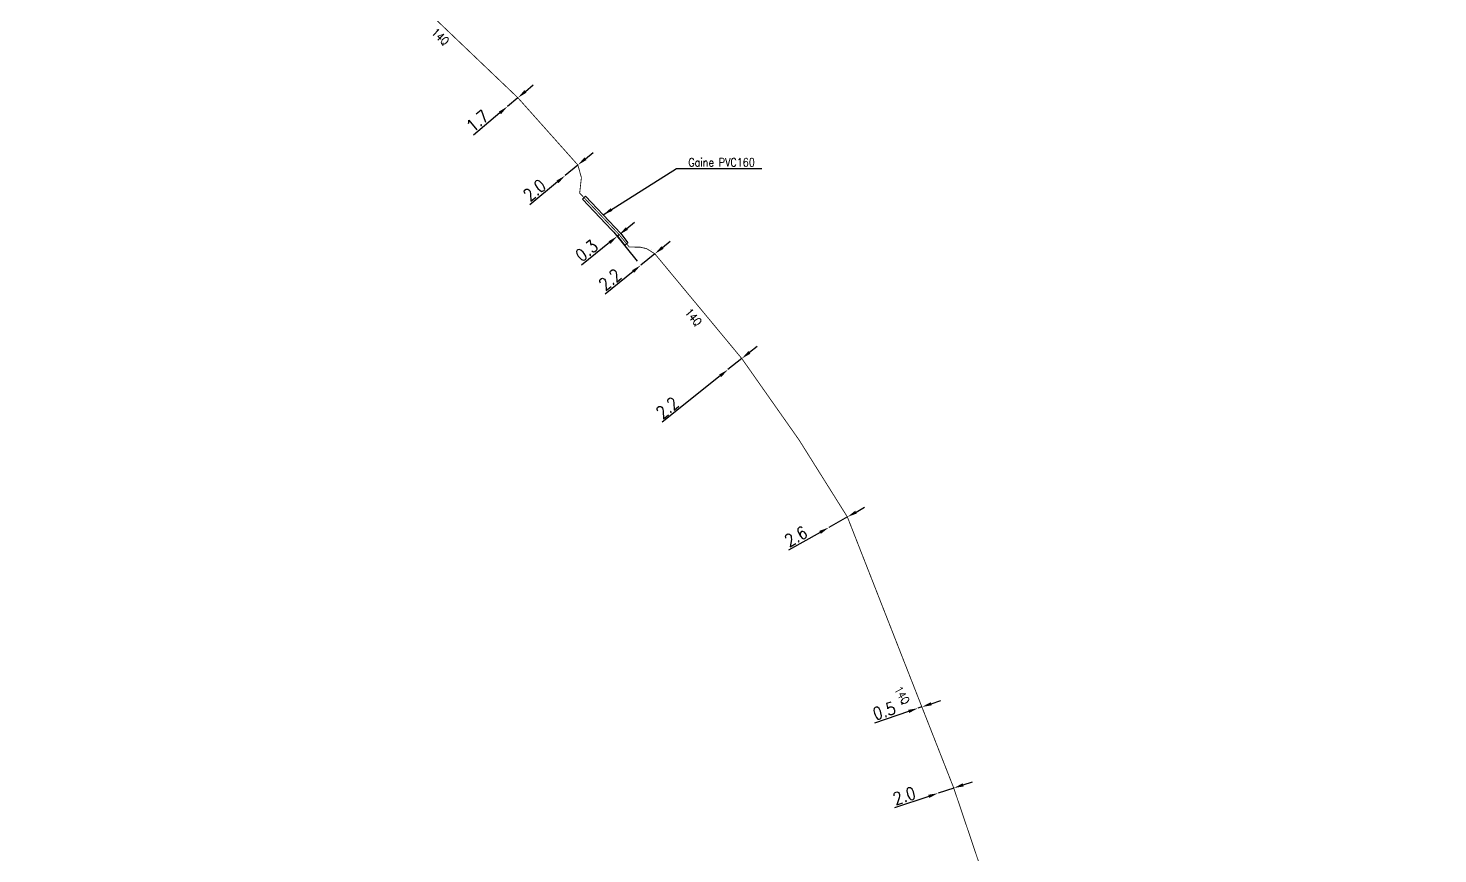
# Model space of a CAD drawing. Header units: millimetres. Extents: x 156000 to 156971, y 123070 to 123996.
# Drawn here: x 156173.5 to 156344.2, y 123750.9 to 123850.9 of the extents above; entities that cross this region are included whole.
import ezdxf

# ---------------------------------------------------------------- set-up
doc = ezdxf.new("R2010")
doc.units = ezdxf.units.MM
doc.header["$PDMODE"] = 34
doc.linetypes.add('S_ST', pattern=[14, 8, -1.5, 0, -1.5, 0, -1.5, 0, -1.5])
doc.layers.get('Defpoints').update_dxf_attribs({"linetype": 'CONTINUOUS'})
doc.layers.add('S_100', color=5, linetype='CONTINUOUS')
doc.layers.add('S_400', color=7, linetype='CONTINUOUS')
doc.styles.get("Standard").update_dxf_attribs({"font": 'romans.shx', "width": 0.85})
doc.dimstyles.get("Standard").update_dxf_attribs({"dimtxt": 1.5, "dimasz": 1.2, "dimexe": 0.625, "dimexo": 0.625, "dimgap": 0.25, "dimtad": 1, "dimdec": 1, "dimzin": 0, "dimdsep": 46, "dimtxsty": 'Standard', "dimcen": -0.5, "dimadec": 0, "dimazin": 0, "dimtfac": 1, "dimtdec": 1, "dimtmove": 0, "dimatfit": 3, "dimfxl": 0, "dimtolj": 1, "dimtzin": 0, "dimarcsym": 0})

# ---------------------------------------------------------------- blocks, each defined once
blk = doc.blocks.new('*D209')
at = {"layer": 'Defpoints', "color": 0, "linetype": 'Continuous', "transparency": 16777216}
for p in [(156232.8, 123842.46), (156231.53, 123841.4), (156231.53, 123841.4)]:
    blk.add_point(p, dxfattribs=at)
at = {"layer": 'S_100', "color": 0, "linetype": 'Continuous', "lineweight": -2, "transparency": 16777216}
for p, q in [((156233.71, 123843.24), (156234.63, 123844.01)), ((156232.8, 123842.46), (156231.53, 123841.4)), ((156230.62, 123840.63), (156227.41, 123837.93))]:
    blk.add_line(p, q, dxfattribs=at)
at = {"layer": 'S_100', "color": 0, "linetype": 'Continuous', "transparency": 16777216}
for points in [[(156233.59, 123843.39), (156233.84, 123843.08), (156232.8, 123842.46)], [(156230.49, 123840.78), (156230.75, 123840.47), (156231.53, 123841.4)]]:
    blk.add_solid(points, dxfattribs=at)
at = {"layer": 'S_100', "color": 0, "linetype": 'Continuous', "transparency": 16777216, "insert": (156227.91, 123839.66), "char_height": 1.5, "attachment_point": 5, "rotation": 40.1044}
blk.add_mtext('\\A1;1.7', dxfattribs=at)
blk = doc.blocks.new('*D210')
at = {"layer": 'Defpoints', "color": 0, "linetype": 'Continuous', "transparency": 16777216}
for p in [(156240.06, 123834.32), (156238.52, 123833.04), (156238.52, 123833.04)]:
    blk.add_point(p, dxfattribs=at)
at = {"layer": 'S_100', "color": 0, "linetype": 'Continuous', "lineweight": -2, "transparency": 16777216}
for p, q in [((156240.99, 123835.08), (156241.91, 123835.85)), ((156240.06, 123834.32), (156238.52, 123833.04)), ((156237.6, 123832.28), (156234.23, 123829.49))]:
    blk.add_line(p, q, dxfattribs=at)
at = {"layer": 'S_100', "color": 0, "linetype": 'Continuous', "transparency": 16777216}
for points in [[(156240.86, 123835.24), (156241.11, 123834.93), (156240.06, 123834.32)], [(156237.47, 123832.43), (156237.72, 123832.12), (156238.52, 123833.04)]]:
    blk.add_solid(points, dxfattribs=at)
at = {"layer": 'S_100', "color": 0, "linetype": 'Continuous', "transparency": 16777216, "insert": (156234.81, 123831.27), "char_height": 1.5, "attachment_point": 5, "rotation": 39.5953}
blk.add_mtext('\\A1;2.0', dxfattribs=at)
blk = doc.blocks.new('*D211')
at = {"layer": 'Defpoints', "color": 0, "linetype": 'Continuous', "transparency": 16777216}
for p in [(156244.83, 123825.69), (156245.07, 123825.88), (156247.67, 123822.18)]:
    blk.add_point(p, dxfattribs=at)
at = {"layer": 'S_100', "color": 0, "linetype": 'Continuous', "lineweight": -2, "transparency": 16777216}
for p, q in [((156246, 123826.63), (156246.93, 123827.39)), ((156243.9, 123824.93), (156240.51, 123822.18)), ((156247.28, 123822.67), (156244.44, 123826.17)), ((156245.07, 123825.88), (156244.83, 123825.69))]:
    blk.add_line(p, q, dxfattribs=at)
at = {"layer": 'S_100', "color": 0, "linetype": 'Continuous', "transparency": 16777216}
for points in [[(156245.87, 123826.79), (156246.13, 123826.48), (156245.07, 123825.88)], [(156243.78, 123825.09), (156244.03, 123824.78), (156244.83, 123825.69)]]:
    blk.add_solid(points, dxfattribs=at)
at = {"layer": 'S_100', "color": 0, "linetype": 'Continuous', "transparency": 16777216, "insert": (156241.11, 123823.96), "char_height": 1.5, "attachment_point": 5, "rotation": 39.0219}
blk.add_mtext('\\A1;0.3', dxfattribs=at)
blk = doc.blocks.new('*D212')
at = {"layer": 'Defpoints', "color": 0, "linetype": 'Continuous', "transparency": 16777216}
for p in [(156249.38, 123823.57), (156247.67, 123822.18), (156247.67, 123822.18)]:
    blk.add_point(p, dxfattribs=at)
at = {"layer": 'S_100', "color": 0, "linetype": 'Continuous', "lineweight": -2, "transparency": 16777216}
for p, q in [((156250.32, 123824.32), (156251.25, 123825.08)), ((156249.38, 123823.57), (156247.67, 123822.18)), ((156248.99, 123824.05), (156248.99, 123824.05)), ((156246.74, 123821.43), (156243.35, 123818.68))]:
    blk.add_line(p, q, dxfattribs=at)
at = {"layer": 'S_100', "color": 0, "linetype": 'Continuous', "transparency": 16777216}
for points in [[(156250.19, 123824.48), (156250.44, 123824.17), (156249.38, 123823.57)], [(156246.62, 123821.58), (156246.87, 123821.27), (156247.67, 123822.18)]]:
    blk.add_solid(points, dxfattribs=at)
at = {"layer": 'S_100', "color": 0, "linetype": 'Continuous', "transparency": 16777216, "insert": (156243.95, 123820.45), "char_height": 1.5, "attachment_point": 5, "rotation": 39.0219}
blk.add_mtext('\\A1;2.2', dxfattribs=at)
blk = doc.blocks.new('*D213')
at = {"layer": 'Defpoints', "color": 0, "linetype": 'Continuous', "transparency": 16777216}
for p in [(156258.23, 123809.54), (156258.23, 123809.54), (156259.91, 123810.89)]:
    blk.add_point(p, dxfattribs=at)
at = {"layer": 'S_100', "color": 0, "linetype": 'Continuous', "lineweight": -2, "transparency": 16777216}
for p, q in [((156260.85, 123811.64), (156261.78, 123812.39)), ((156259.91, 123810.89), (156258.23, 123809.54)), ((156257.3, 123808.79), (156250.28, 123803.17))]:
    blk.add_line(p, q, dxfattribs=at)
at = {"layer": 'S_100', "color": 0, "linetype": 'Continuous', "transparency": 16777216}
for points in [[(156260.72, 123811.79), (156260.97, 123811.48), (156259.91, 123810.89)], [(156257.17, 123808.95), (156257.42, 123808.64), (156258.23, 123809.54)]]:
    blk.add_solid(points, dxfattribs=at)
at = {"layer": 'S_100', "color": 0, "linetype": 'Continuous', "transparency": 16777216, "insert": (156250.9, 123804.94), "char_height": 1.5, "attachment_point": 5, "rotation": 38.7001}
blk.add_mtext('\\A1;2.2', dxfattribs=at)
blk = doc.blocks.new('*D214')
at = {"layer": 'Defpoints', "color": 0, "linetype": 'Continuous', "transparency": 16777216}
for p in [(156272.7, 123791.7), (156270.44, 123790.42), (156270.44, 123790.42)]:
    blk.add_point(p, dxfattribs=at)
at = {"layer": 'S_100', "color": 0, "linetype": 'Continuous', "lineweight": -2, "transparency": 16777216}
for p, q in [((156273.75, 123792.29), (156274.79, 123792.88)), ((156272.7, 123791.7), (156270.44, 123790.42)), ((156269.39, 123789.83), (156265.58, 123787.69))]:
    blk.add_line(p, q, dxfattribs=at)
at = {"layer": 'S_100', "color": 0, "linetype": 'Continuous', "transparency": 16777216}
for points in [[(156273.65, 123792.46), (156273.84, 123792.12), (156272.7, 123791.7)], [(156269.29, 123790.01), (156269.49, 123789.66), (156270.44, 123790.42)]]:
    blk.add_solid(points, dxfattribs=at)
at = {"layer": 'S_100', "color": 0, "linetype": 'Continuous', "transparency": 16777216, "insert": (156266.47, 123789.34), "char_height": 1.5, "attachment_point": 5, "rotation": 29.4108}
blk.add_mtext('\\A1;2.6', dxfattribs=at)
blk = doc.blocks.new('*D215')
at = {"layer": 'Defpoints', "color": 0, "linetype": 'Continuous', "transparency": 16777216}
for p in [(156281.25, 123768.54), (156281.25, 123768.54), (156281.72, 123768.7)]:
    blk.add_point(p, dxfattribs=at)
at = {"layer": 'S_100', "color": 0, "linetype": 'Continuous', "lineweight": -2, "transparency": 16777216}
for p, q in [((156281.72, 123768.7), (156281.25, 123768.54)), ((156282.86, 123769.08), (156284, 123769.47)), ((156280.11, 123768.15), (156275.97, 123766.75))]:
    blk.add_line(p, q, dxfattribs=at)
at = {"layer": 'S_100', "color": 0, "linetype": 'Continuous', "transparency": 16777216}
for points in [[(156280.05, 123768.34), (156280.18, 123767.97), (156281.25, 123768.54)], [(156282.8, 123769.27), (156282.92, 123768.89), (156281.72, 123768.7)]]:
    blk.add_solid(points, dxfattribs=at)
at = {"layer": 'S_100', "color": 0, "linetype": 'Continuous', "transparency": 16777216, "insert": (156277.15, 123768.21), "char_height": 1.5, "attachment_point": 5, "rotation": 18.6765}
blk.add_mtext('\\A1;0.5', dxfattribs=at)
blk = doc.blocks.new('*D216')
at = {"layer": 'Defpoints', "color": 0, "linetype": 'Continuous', "transparency": 16777216}
for p in [(156283.69, 123758.25), (156283.69, 123758.25), (156285.58, 123758.88)]:
    blk.add_point(p, dxfattribs=at)
at = {"layer": 'S_100', "color": 0, "linetype": 'Continuous', "lineweight": -2, "transparency": 16777216}
for p, q in [((156285.58, 123758.88), (156283.69, 123758.25)), ((156286.72, 123759.26), (156287.86, 123759.64)), ((156282.55, 123757.87), (156278.4, 123756.48))]:
    blk.add_line(p, q, dxfattribs=at)
at = {"layer": 'S_100', "color": 0, "linetype": 'Continuous', "transparency": 16777216}
for points in [[(156282.49, 123758.06), (156282.61, 123757.68), (156283.69, 123758.25)], [(156286.66, 123759.45), (156286.79, 123759.07), (156285.58, 123758.88)]]:
    blk.add_solid(points, dxfattribs=at)
at = {"layer": 'S_100', "color": 0, "linetype": 'Continuous', "transparency": 16777216, "insert": (156279.59, 123757.93), "char_height": 1.5, "attachment_point": 5, "rotation": 18.4494}
blk.add_mtext('\\A1;2.0', dxfattribs=at)

msp = doc.modelspace()

# ---------------------------------------------------------------- linework, layer by layer
at = {"layer": 'S_100', "linetype": 'S_ST', "ltscale": 0.5, "const_width": 0.1, "flags": 128}
msp.add_lwpolyline([(156342.97, 123982.91), (156344.13, 123980.44), (156338.09, 123977.6), (156317.86, 123968.09), (156301.31, 123959.9), (156282.35, 123950.66), (156272.75, 123945.74), (156260.74, 123939.96), (156247.75, 123933.24), (156237.47, 123928.06), (156227.54, 123923.07), (156222.88, 123919.97), (156215.29, 123914.44), (156211.36, 123911.77), (156205.81, 123907.96), (156202.77, 123905.44), (156196.52, 123899.37), (156187.15, 123889.39), (156183.28, 123885.23), (156178.46, 123881.51), (156176.25, 123880.8), (156173.56, 123872.69), (156179.54, 123871.24), (156193.93, 123868.49), (156203.53, 123866.29), (156207.65, 123864.25), (156210.81, 123862.46), (156220.39, 123854.3), (156232.8, 123842.46), (156240.06, 123834.32), (156240.49, 123832.8), (156240.28, 123830.92), (156245.07, 123825.88), (156246.27, 123824.4), (156246.99, 123824.38), (156247.63, 123824.37), (156248.39, 123824.19), (156249.38, 123823.57), (156259.91, 123810.89), (156263.56, 123805.7), (156266.86, 123801.01), (156272.7, 123791.7), (156281.72, 123768.7), (156285.58, 123758.88), (156290.19, 123745.21), (156296.08, 123727.8), (156302.93, 123707.42), (156309.43, 123690.72), (156309.47, 123690.26), (156312.11, 123685.13), (156313.97, 123682.29), (156316.42, 123678.89), (156324.42, 123670.14), (156328.05, 123666.1), (156328.36, 123664.95), (156328.12, 123658.03), (156324.76, 123655.16), (156317.99, 123649.37), (156289.84, 123625.44), (156279.32, 123616.43), (156271.89, 123610.48), (156268.47, 123606.05), (156263.42, 123602.28), (156262.61, 123602.05), (156262.18, 123602.03), (156261.51, 123602.15), (156261.17, 123602.26), (156260.78, 123602.34), (156260.36, 123602.37), (156259.97, 123602.27), (156259.24, 123601.71), (156258.45, 123601), (156257.57, 123600.75), (156256.97, 123600.71), (156256.51, 123600.76), (156255.84, 123601.46), (156253.68, 123604.04), (156248.08, 123599.37), (156245.03, 123603.14), (156239.14, 123610.4), (156237.47, 123612.47), (156235.96, 123611.18)], dxfattribs=at)
at = {"layer": 'S_400', "color": 7, "linetype": 'CONTINUOUS', "ltscale": 0.5}
for p, q in [((156240.63, 123830.2), (156240.81, 123830.37)), ((156240.63, 123830.2), (156244.88, 123825.72)), ((156240.99, 123830.54), (156240.81, 123830.37)), ((156240.99, 123830.54), (156245.26, 123826.04)), ((156244.88, 123825.72), (156245.73, 123824.59)), ((156245.26, 123826.04), (156246.13, 123824.89)), ((156246.13, 123824.89), (156245.93, 123824.74)), ((156245.73, 123824.59), (156245.93, 123824.74))]:
    msp.add_line(p, q, dxfattribs=at)

# ---------------------------------------------------------------- texts
at = {"layer": 'S_100', "linetype": 'Continuous', "width": 0.85}
for rotation, p in [(316.3515, (156222.25, 123850.27)), (309.6982, (156252.95, 123816.44)), (299.6027, (156278.33, 123770.84))]:
    msp.add_text('14Q', height=1, rotation=rotation, dxfattribs=at).set_placement(p)
at = {"layer": 'S_400', "linetype": 'Continuous', "insert": (156253.44, 123834.14), "char_height": 1, "attachment_point": 7}
msp.add_mtext('\\A1;Gaine PVC160', dxfattribs=at)

# ---------------------------------------------------------------- dimensions: what is measured, and where the dimension line sits
at = {"layer": 'S_100', "linetype": 'Continuous'}
for base, p1, p2, angle, override, picture, middle in [((156231.53, 123841.4), (156232.8, 123842.46), (156231.53, 123841.4), 40.1044, {"dimscale": 1, "dimlfac": 1, "dimlunit": 2, "dimatfit": 0}, '*D209', (156228.56, 123838.89)), ((156238.52, 123833.04), (156240.06, 123834.32), (156238.52, 123833.04), 39.5953, {"dimscale": 1, "dimlfac": 1, "dimlunit": 2, "dimatfit": 0}, '*D210', (156235.45, 123830.5)), ((156244.83, 123825.69), (156245.07, 123825.88), (156247.67, 123822.18), 39.0219, {"dimatfit": 0}, '*D211', (156241.74, 123823.18)), ((156247.67, 123822.18), (156249.38, 123823.57), (156247.67, 123822.18), 39.0219, {"dimscale": 1, "dimlfac": 1, "dimlunit": 2, "dimatfit": 0}, '*D212', (156244.58, 123819.67)), ((156258.23, 123809.54), (156259.91, 123810.89), (156258.23, 123809.54), 38.7001, {"dimatfit": 0}, '*D213', (156251.52, 123804.16)), ((156270.44, 123790.42), (156272.7, 123791.7), (156270.44, 123790.42), 29.4108, {"dimscale": 1, "dimlfac": 1, "dimlunit": 2, "dimatfit": 0}, '*D214', (156266.96, 123788.47)), ((156281.25, 123768.54), (156281.72, 123768.7), (156281.25, 123768.54), 18.6765, {"dimscale": 1, "dimlfac": 1, "dimlunit": 2, "dimatfit": 0}, '*D215', (156277.47, 123767.26)), ((156283.69, 123758.25), (156285.58, 123758.88), (156283.69, 123758.25), 18.4494, {"dimatfit": 0}, '*D216', (156279.91, 123756.99))]:
    dim = msp.add_linear_dim(base=base, p1=p1, p2=p2, angle=angle, dimstyle='Standard', override=override, dxfattribs=at)
    dim.commit()
    dim.dimension.update_dxf_attribs({"geometry": picture, "text_midpoint": middle, "dimtype": 160})

# ---------------------------------------------------------------- leaders
at = {"layer": 'S_400', "linetype": 'Continuous', "annotation_type": 0, "has_hookline": 1, "hookline_direction": 0, "text_width": 8.9}
msp.add_leader([(156243.13, 123828.29), (156251.99, 123833.89), (156253.19, 123833.89)], dimstyle='Standard', dxfattribs=at)

doc.saveas('drawing.dxf')
